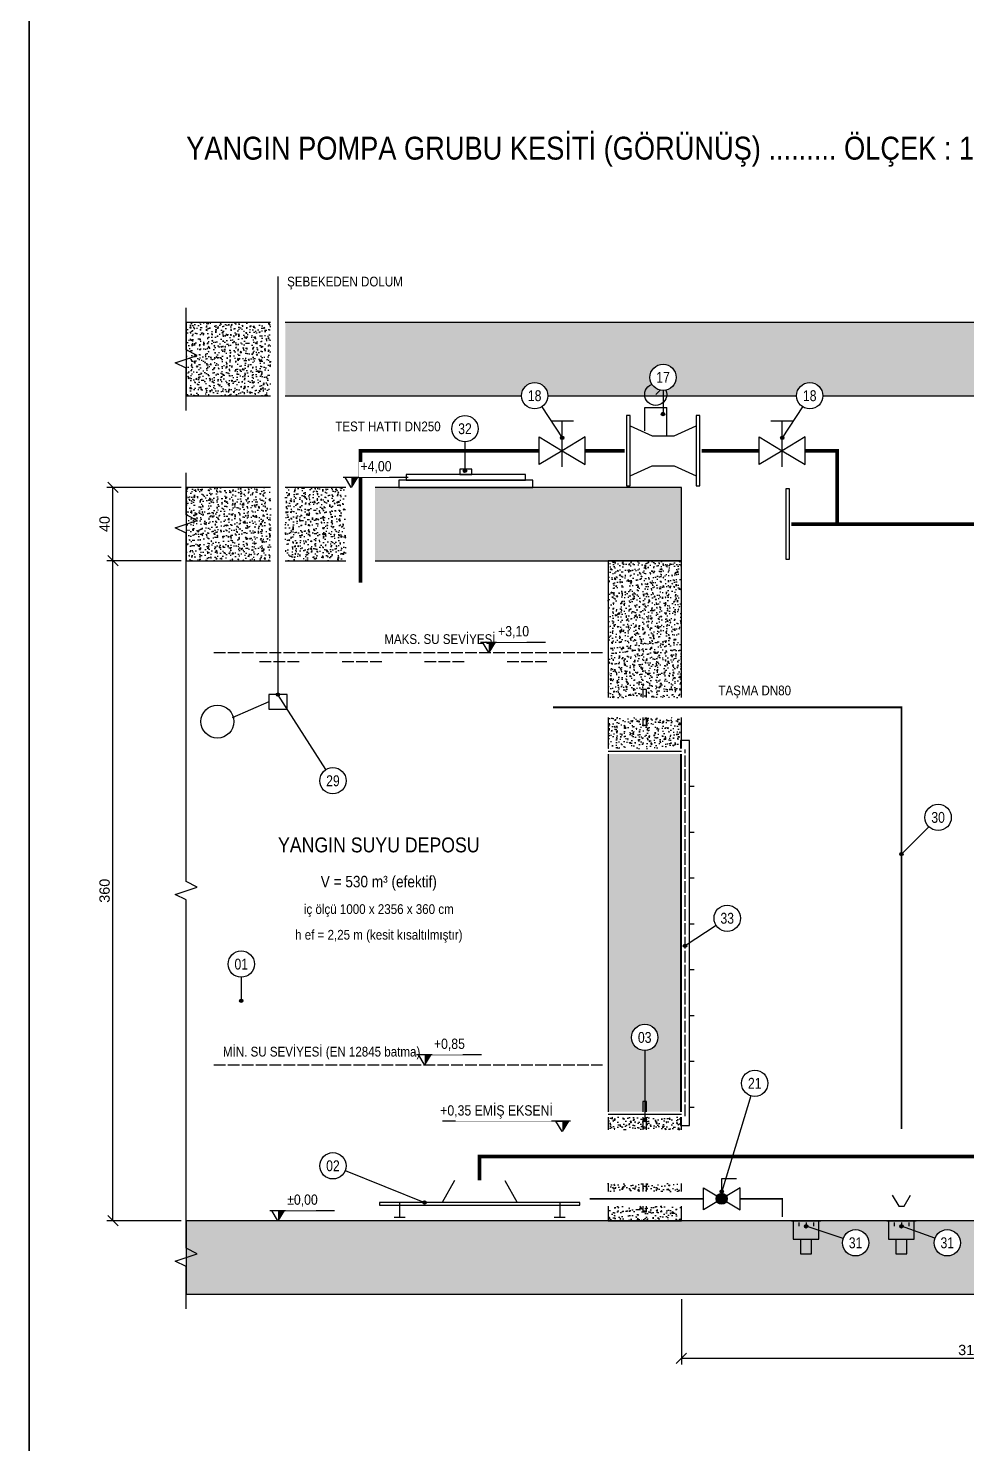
# Model space of a CAD drawing. Header units: centimetres. Extents: x 183171 to 202211, y -17274 to 19108.
# Drawn here: x 184107 to 186154, y -2118 to 970 of the extents above; entities that cross this region are included whole.
import ezdxf
from ezdxf.enums import TextEntityAlignment as Align

# ---------------------------------------------------------------- set-up
doc = ezdxf.new("R2010")
doc.units = ezdxf.units.CM
doc.header["$LTSCALE"] = 20
doc.linetypes.add('DASHED', pattern=[1.524, 1.27, -0.254])
for name, color, linetype in [('ROTAS-BASLIK', 2, 'Continuous'), ('ROTAS-BETON', 7, 'Continuous'), ('ROTAS-DRENAJ-BORU', 140, 'DASHED'), ('ROTAS-KOT', 2, 'Continuous'), ('ROTAS-MASKE', 7, 'Continuous'), ('ROTAS-NUMARA', 1, 'Continuous'), ('ROTAS-OLCU', 2, 'Continuous'), ('ROTAS-PAFTA', 7, 'CONTINUOUS'), ('ROTAS-POMPA-EKIPMAN', 4, 'Continuous'), ('ROTAS-POMPA-GIZLI', 4, 'DASHED'), ('ROTAS-SOGUKSU-BORU', 5, 'Continuous'), ('ROTAS-SU-SEVIYE', 5, 'DASHED'), ('ROTAS-TARAMA', 8, 'Continuous'), ('ROTAS-VANA', 1, 'Continuous'), ('ROTAS-YANGIN-BORU', 1, 'Continuous'), ('ROTAS-YAZI', 7, 'Continuous')]:
    doc.layers.add(name, color=color, linetype=linetype)
doc.styles.add('ROTAS', font='arial.ttf')
doc.dimstyles.new('ROTAS-OLCU', dxfattribs={"dimtxt": 5.625, "dimasz": 4.5, "dimexe": 3.375, "dimexo": 2.8125, "dimgap": 1.6875, "dimtad": 1, "dimdec": 0, "dimtxsty": 'ROTAS', "dimtsz": 2.8125, "dimcen": 2.5, "dimclrd": 2, "dimclre": 2, "dimclrt": 2, "dimazin": 3, "dimtfac": 1, "dimtmove": 0, "dimatfit": 3})
pattern_1 = [(50, (0, 0), (23.6111331, -2.0657055), [2.46888, -27.15768]), (355, (0, 0), (-4.5675474, 24.760967), [1.975104, -21.7262197]), (100.451445, (1.968, -0.172), (19.0435856, 22.6952606), [2.098225, -23.0804957]), (46.1842, (0, 6.584), (35.1318437, -5.4486857), [3.70332, -40.73652]), (96.635558, (2.928, 6.13), (30.767576, 32.066426), [3.147339, -34.620775]), (351.184151, (0, 6.584), (30.767576, 32.066426), [2.962652, -32.589181]), (21, (3.292, 4.938), (19.6492251, -13.2535697), [2.46888, -27.15768]), (326, (3.292, 4.938), (8.009543, 23.8707604), [1.975104, -21.726144]), (71.451445, (4.93, 3.833), (27.658768, 10.6171908), [2.098225, -23.080456]), (37.5, (0, 0), (0.40028298, 10.95833304), [0, -21.4627968, 0, -22.055328, 0, -21.80844]), (7.5, (0, 0), (8.65982826, 12.9834025), [0, -12.5748288, 0, -20.9690208, 0, -8.311896]), (-32.5, (-7.341, 0), (17.57254113, -0.74244522), [0, -8.2296, 0, -25.676352, 0, -34.070544]), (-42.5, (-10.633, 0), (19.1975419, 3.2952732), [0, -10.69848, 0, -17.0517312, 0, -24.195024])]

# ---------------------------------------------------------------- blocks, each defined once
blk = doc.blocks.new('ROTAS-SMB-KURESEL')
h = blk.add_hatch(color=256)
h.dxf.hatch_style = 1
h.paths.add_polyline_path([(3, 0), (2.85, 0.93), (2.43, 1.76), (1.76, 2.43), (0.93, 2.85), (0, 3), (-0.93, 2.85), (-1.76, 2.43), (-2.43, 1.76), (-2.85, 0.93), (-3, 0), (-2.85, -0.93), (-2.43, -1.76), (-1.76, -2.43), (-0.93, -2.85), (0, -3), (0.93, -2.85), (1.76, -2.43), (2.43, -1.76), (2.85, -0.93)])
for p, q in [((0, 3), (0, 11)), ((0, 11), (8, 11))]:
    blk.add_line(p, q)
for points in [[(-10, -6), (-10, 6), (0, 0)], [(10, -6), (10, 6), (0, 0)]]:
    blk.add_lwpolyline(points, close=True)
blk.add_circle((0, 0), 3)
blk = doc.blocks.new('ROTAS-SMB-KELEBEK')
for p, q in [((-5, 13), (5, 13)), ((0, 7), (0, 13)), ((0, -7), (0, 7))]:
    blk.add_line(p, q)
for points in [[(-10, -6), (-10, 6), (0, 0)], [(10, -6), (10, 6), (0, 0)]]:
    blk.add_lwpolyline(points, close=True)
blk = doc.blocks.new('_OBLIQUE')
at = {"color": 0, "linetype": 'BYBLOCK'}
blk.add_line((-0.5, -0.5), (0.5, 0.5), dxfattribs=at)
blk = doc.blocks.new('*D8')
at = {"color": 2}
for p, q in [((184440.2, -191.7), (184278, -191.7)), ((184291.5, -1631.7), (184291.5, -191.7)), ((184440.2, -1631.7), (184278, -1631.7))]:
    blk.add_line(p, q, dxfattribs=at)
at = {"layer": 'Defpoints'}
for p in [(184451.5, -191.7), (184291.5, -1631.7), (184451.5, -1631.7)]:
    blk.add_point(p, dxfattribs=at)
at = {"layer": 'ROTAS-OLCU', "color": 2, "xscale": 22.5, "yscale": 22.5, "zscale": 4, "rotation": 90}
for p in [(184291.5, -191.7), (184291.5, -1631.7)]:
    blk.add_blockref('_OBLIQUE', p, dxfattribs=at)
at = {"layer": 'ROTAS-OLCU', "color": 2, "insert": (184273.5, -911.7), "char_height": 22.5, "attachment_point": 5, "rotation": 90, "style": 'ROTAS'}
blk.add_mtext('360', dxfattribs=at)
blk = doc.blocks.new('*D9')
at = {"color": 2}
for p, q in [((184440.2, -31.7), (184278, -31.7)), ((184291.5, -191.7), (184291.5, -31.7)), ((184440.2, -191.7), (184278, -191.7))]:
    blk.add_line(p, q, dxfattribs=at)
at = {"layer": 'Defpoints'}
for p in [(184451.5, -31.7), (184291.5, -191.7), (184451.5, -191.7)]:
    blk.add_point(p, dxfattribs=at)
at = {"layer": 'ROTAS-OLCU', "color": 2, "xscale": 22.5, "yscale": 22.5, "zscale": 4, "rotation": 90}
for p in [(184291.5, -31.7), (184291.5, -191.7)]:
    blk.add_blockref('_OBLIQUE', p, dxfattribs=at)
at = {"layer": 'ROTAS-OLCU', "color": 2, "insert": (184273.5, -111.7), "char_height": 22.5, "attachment_point": 5, "rotation": 90, "style": 'ROTAS'}
blk.add_mtext('40', dxfattribs=at)
blk = doc.blocks.new('*D11')
at = {"color": 2}
for p, q in [((185531.5, -1802.9), (185531.5, -1945.2)), ((186791.5, -1802.9), (186791.5, -1945.2)), ((185531.5, -1931.7), (186791.5, -1931.7))]:
    blk.add_line(p, q, dxfattribs=at)
at = {"layer": 'Defpoints'}
for p in [(185531.5, -1791.7), (186791.5, -1791.7), (185531.5, -1931.7)]:
    blk.add_point(p, dxfattribs=at)
at = {"layer": 'ROTAS-OLCU', "color": 2, "xscale": 22.5, "yscale": 22.5, "zscale": 4}
for p in [(185531.5, -1931.7), (186791.5, -1931.7)]:
    blk.add_blockref('_OBLIQUE', p, dxfattribs=at)
at = {"layer": 'ROTAS-OLCU', "color": 2, "insert": (186161.5, -1913.7), "char_height": 22.5, "attachment_point": 5, "style": 'ROTAS'}
blk.add_mtext('315', dxfattribs=at)

msp = doc.modelspace()

# ---------------------------------------------------------------- hatches: boundary and pattern name
at = {"layer": 'ROTAS-KOT'}
h = msp.add_hatch(color=256, dxfattribs=at)
h.dxf.hatch_style = 1
h.paths.add_polyline_path([(184811.5, -31.7), (184811.5, -9.2), (184825, -9.2)])
h = msp.add_hatch(color=256, dxfattribs=at)
h.dxf.hatch_style = 1
h.paths.add_polyline_path([(185111.5, -391.7), (185111.5, -369.2), (185125, -369.2)])
h = msp.add_hatch(color=256, dxfattribs=at)
h.dxf.hatch_style = 1
h.paths.add_polyline_path([(184971.5, -1291.7), (184971.5, -1269.2), (184985, -1269.2)])
h = msp.add_hatch(color=256, dxfattribs=at)
h.dxf.hatch_style = 1
h.paths.add_polyline_path([(185271.5, -1437.1), (185271.5, -1414.6), (185285, -1414.6)])
h = msp.add_hatch(color=256, dxfattribs=at)
h.dxf.hatch_style = 1
h.paths.add_polyline_path([(184651.5, -1631.7), (184651.5, -1609.2), (184665, -1609.2)])
at = {"layer": 'ROTAS-NUMARA'}
h = msp.add_hatch(color=256, dxfattribs=at)
h.dxf.hatch_style = 1
h.paths.add_polyline_path([(185495.2, 128.3), (185494.7, 130.2), (185493.3, 131.6), (185491.5, 132.1), (185489.6, 131.6), (185488.2, 130.2), (185487.7, 128.3), (185488.2, 126.5), (185489.6, 125.1), (185491.5, 124.6), (185493.3, 125.1), (185494.7, 126.5)])
h = msp.add_hatch(color=256, dxfattribs=at)
h.dxf.hatch_style = 1
h.paths.add_polyline_path([(185275.2, 76.3), (185274.7, 78.2), (185273.3, 79.6), (185271.5, 80.1), (185269.6, 79.6), (185268.2, 78.2), (185267.7, 76.3), (185268.2, 74.5), (185269.6, 73.1), (185271.5, 72.6), (185273.3, 73.1), (185274.7, 74.5)])
h = msp.add_hatch(color=256, dxfattribs=at)
h.dxf.hatch_style = 1
h.paths.add_polyline_path([(185755.2, 76.3), (185754.7, 78.2), (185753.3, 79.6), (185751.5, 80.1), (185749.6, 79.6), (185748.2, 78.2), (185747.7, 76.3), (185748.2, 74.5), (185749.6, 73.1), (185751.5, 72.6), (185753.3, 73.1), (185754.7, 74.5)])
h = msp.add_hatch(color=256, dxfattribs=at)
h.dxf.hatch_style = 1
h.paths.add_polyline_path([(185063.2, 4.3), (185062.7, 6.2), (185061.3, 7.6), (185059.5, 8.1), (185057.6, 7.6), (185056.2, 6.2), (185055.7, 4.3), (185056.2, 2.5), (185057.6, 1.1), (185059.5, 0.6), (185061.3, 1.1), (185062.7, 2.5)])
h = msp.add_hatch(color=256, dxfattribs=at)
h.dxf.hatch_style = 1
h.paths.add_polyline_path([(184655.2, -483.7), (184654.7, -481.8), (184653.3, -480.4), (184651.5, -479.9), (184649.6, -480.4), (184648.2, -481.8), (184647.7, -483.7), (184648.2, -485.5), (184649.6, -486.9), (184651.5, -487.4), (184653.3, -486.9), (184654.7, -485.5)])
h = msp.add_hatch(color=256, dxfattribs=at)
h.dxf.hatch_style = 1
h.paths.add_polyline_path([(186015.2, -831.7), (186014.7, -829.8), (186013.3, -828.4), (186011.5, -827.9), (186009.6, -828.4), (186008.2, -829.8), (186007.7, -831.7), (186008.2, -833.5), (186009.6, -834.9), (186011.5, -835.4), (186013.3, -834.9), (186014.7, -833.5)])
h = msp.add_hatch(color=256, dxfattribs=at)
h.dxf.hatch_style = 1
h.paths.add_polyline_path([(185543.2, -1031.7), (185542.7, -1029.8), (185541.3, -1028.4), (185539.5, -1027.9), (185537.6, -1028.4), (185536.2, -1029.8), (185535.7, -1031.7), (185536.2, -1033.5), (185537.6, -1034.9), (185539.5, -1035.4), (185541.3, -1034.9), (185542.7, -1033.5)])
h = msp.add_hatch(color=256, dxfattribs=at)
h.dxf.hatch_style = 1
h.paths.add_polyline_path([(184575.2, -1151.7), (184574.7, -1149.8), (184573.3, -1148.4), (184571.5, -1147.9), (184569.6, -1148.4), (184568.2, -1149.8), (184567.7, -1151.7), (184568.2, -1153.5), (184569.6, -1154.9), (184571.5, -1155.4), (184573.3, -1154.9), (184574.7, -1153.5)])
h = msp.add_hatch(color=256, dxfattribs=at)
h.dxf.hatch_style = 1
h.paths.add_polyline_path([(185455.2, -1411.7), (185454.7, -1409.8), (185453.3, -1408.4), (185451.5, -1407.9), (185449.6, -1408.4), (185448.2, -1409.8), (185447.7, -1411.7), (185448.2, -1413.5), (185449.6, -1414.9), (185451.5, -1415.4), (185453.3, -1414.9), (185454.7, -1413.5)])
h = msp.add_hatch(color=256, dxfattribs=at)
h.dxf.hatch_style = 1
h.paths.add_polyline_path([(185623.2, -1567.7), (185622.7, -1565.8), (185621.3, -1564.4), (185619.5, -1563.9), (185617.6, -1564.4), (185616.2, -1565.8), (185615.7, -1567.7), (185616.2, -1569.5), (185617.6, -1570.9), (185619.5, -1571.4), (185621.3, -1570.9), (185622.7, -1569.5)])
h = msp.add_hatch(color=256, dxfattribs=at)
h.dxf.hatch_style = 1
h.paths.add_polyline_path([(184975.2, -1591.7), (184974.7, -1589.8), (184973.3, -1588.4), (184971.5, -1587.9), (184969.6, -1588.4), (184968.2, -1589.8), (184967.7, -1591.7), (184968.2, -1593.5), (184969.6, -1594.9), (184971.5, -1595.4), (184973.3, -1594.9), (184974.7, -1593.5)])
h = msp.add_hatch(color=256, dxfattribs=at)
h.dxf.hatch_style = 1
h.paths.add_polyline_path([(185807.2, -1643.7), (185806.7, -1641.8), (185805.3, -1640.4), (185803.5, -1639.9), (185801.6, -1640.4), (185800.2, -1641.8), (185799.7, -1643.7), (185800.2, -1645.5), (185801.6, -1646.9), (185803.5, -1647.4), (185805.3, -1646.9), (185806.7, -1645.5)])
h = msp.add_hatch(color=256, dxfattribs=at)
h.dxf.hatch_style = 1
h.paths.add_polyline_path([(186015.2, -1643.7), (186014.7, -1641.8), (186013.3, -1640.4), (186011.5, -1639.9), (186009.6, -1640.4), (186008.2, -1641.8), (186007.7, -1643.7), (186008.2, -1645.5), (186009.6, -1646.9), (186011.5, -1647.4), (186013.3, -1646.9), (186014.7, -1645.5)])
at = {"layer": 'ROTAS-TARAMA'}
h = msp.add_hatch(dxfattribs=at)
h.set_pattern_fill('AR-CONC', scale=1.2)
h.set_pattern_definition(pattern_1)
h.paths.add_polyline_path([(184451.5, 168.3), (184451.5, 328.3), (184635.5, 328.3), (184635.5, 168.3)])
h = msp.add_hatch(dxfattribs=at)
h.set_pattern_fill('AR-CONC', scale=1.2)
h.set_pattern_definition(pattern_1)
h.paths.add_polyline_path([(184667.5, 168.3), (184667.5, 328.3), (189347.5, 328.3), (189347.5, 168.3)])
h = msp.add_hatch(dxfattribs=at)
h.set_pattern_fill('AR-CONC', scale=1.2)
h.set_pattern_definition(pattern_1)
h.paths.add_polyline_path([(184451.5, -191.7), (184451.5, -31.7), (184635.5, -31.7), (184635.5, -191.7)])
h = msp.add_hatch(dxfattribs=at)
h.set_pattern_fill('AR-CONC', scale=1.2)
h.set_pattern_definition(pattern_1)
h.paths.add_polyline_path([(184667.5, -191.7), (184667.5, -31.7), (184799.5, -31.7), (184799.5, -191.7)])
h = msp.add_hatch(dxfattribs=at)
h.set_pattern_fill('AR-CONC', scale=1.2)
h.set_pattern_definition(pattern_1)
h.paths.add_polyline_path([(185531.5, -31.7), (185531.5, -191.7), (184863.5, -191.7), (184863.5, -31.7)])
h = msp.add_hatch(dxfattribs=at)
h.set_pattern_fill('AR-CONC', scale=1.2)
h.set_pattern_definition(pattern_1)
h.paths.add_polyline_path([(185371.5, -191.7), (185531.5, -191.7), (185531.5, -489.9), (185371.5, -489.9)])
h = msp.add_hatch(dxfattribs=at)
h.set_pattern_fill('AR-CONC', scale=1.2)
h.set_pattern_definition(pattern_1)
h.paths.add_polyline_path([(185531.5, -601.7), (185371.5, -601.7), (185371.5, -533.4), (185531.5, -533.4)])
h = msp.add_hatch(dxfattribs=at)
h.set_pattern_fill('AR-CONC', scale=1.2)
h.set_pattern_definition(pattern_1)
h.paths.add_polyline_path([(185531.5, -1393.7), (185371.5, -1393.7), (185371.5, -613.7), (185531.5, -613.7)])
h = msp.add_hatch(dxfattribs=at)
h.set_pattern_fill('AR-CONC', scale=1.2)
h.set_pattern_definition(pattern_1)
h.paths.add_polyline_path([(185531.5, -1433.1), (185371.5, -1433.1), (185371.5, -1405.7), (185531.5, -1405.7)])
h = msp.add_hatch(dxfattribs=at)
h.set_pattern_fill('AR-CONC', scale=1.2)
h.set_pattern_definition(pattern_1)
h.paths.add_polyline_path([(185531.5, -1567.6), (185371.5, -1567.6), (185371.5, -1550.3), (185531.5, -1550.3)])
h = msp.add_hatch(dxfattribs=at)
h.set_pattern_fill('AR-CONC', scale=1.2)
h.set_pattern_definition(pattern_1)
h.paths.add_polyline_path([(185531.5, -1631.7), (185371.5, -1631.7), (185371.5, -1599.7), (185531.5, -1599.7)])
h = msp.add_hatch(dxfattribs=at)
h.set_pattern_fill('AR-CONC', scale=1.2)
h.set_pattern_definition(pattern_1)
h.paths.add_polyline_path([(184451.5, -1791.7), (191071.5, -1791.7), (191071.5, -1631.7), (184451.5, -1631.7)])

# ---------------------------------------------------------------- linework, layer by layer
at = {"layer": 'ROTAS-BETON'}
for points in [[(184451.5, 136.3), (184451.5, 228.3), (184427.5, 240.3), (184475.5, 256.3), (184451.5, 268.3), (184451.5, 360.3)], [(184635.5, 328.3), (184451.5, 328.3), (184451.5, 168.3)], [(189347.5, 328.3), (184667.5, 328.3)], [(184451.5, 168.3), (184635.5, 168.3)], [(184667.5, 168.3), (189347.5, 168.3)], [(184451.5, -223.7), (184451.5, -131.7), (184427.5, -119.7), (184475.5, -103.7), (184451.5, -91.7), (184451.5, 0.3)], [(184635.5, -31.7), (184451.5, -31.7), (184451.5, -191.7)], [(184799.5, -31.7), (184667.5, -31.7)], [(184863.5, -191.7), (185531.5, -191.7), (185531.5, -31.7), (184863.5, -31.7)], [(184451.5, -191.7), (184635.5, -191.7)], [(184667.5, -191.7), (184799.5, -191.7)], [(185531.5, -489.9), (185531.5, -191.7), (185371.5, -191.7), (185371.5, -489.9)], [(184451.5, -1599.7), (184451.5, -931.7), (184427.5, -919.7), (184475.5, -903.7), (184451.5, -891.7), (184451.5, -223.7)], [(185371.5, -533.4), (185371.5, -601.7)], [(185531.5, -601.7), (185531.5, -533.4)], [(185371.5, -613.7), (185371.5, -1393.7)], [(185531.5, -1393.7), (185531.5, -613.7)], [(185371.5, -1405.7), (185371.5, -1433.1)], [(185531.5, -1433.1), (185531.5, -1405.7)], [(185371.5, -1550.3), (185371.5, -1567.6)], [(185531.5, -1567.6), (185531.5, -1550.3)], [(184451.5, -1823.7), (184451.5, -1731.7), (184427.5, -1719.7), (184475.5, -1703.7), (184451.5, -1691.7), (184451.5, -1599.7)], [(185371.5, -1631.7), (185531.5, -1631.7), (185531.5, -1599.7)], [(185371.5, -1599.7), (185371.5, -1631.7)]]:
    msp.add_lwpolyline(points, dxfattribs=at)
msp.add_lwpolyline([(184451.5, -1791.7), (191071.5, -1791.7), (191071.5, -1631.7), (184451.5, -1631.7)], close=True, dxfattribs=at)
at = {"layer": 'ROTAS-DRENAJ-BORU'}
for points, const_width in [([(185251.5, -511.7), (186011.5, -511.7), (186011.5, -1431.1)], 4), ([(185331.5, -1583.7), (185579.5, -1583.7)], 3.2), ([(185659.5, -1583.7), (185751.5, -1583.7), (185751.5, -1623.7)], 3.2)]:
    msp.add_lwpolyline(points, dxfattribs=dict(at, const_width=const_width))
at = {"layer": 'ROTAS-KOT'}
for points in [[(184793.5, -9.2), (184935.2, -9.2)], [(185093.5, -369.2), (185235.2, -369.2)], [(184953.5, -1269.2), (185095.2, -1269.2)], [(185289.5, -1414.6), (185010.2, -1414.6)], [(184633.5, -1609.2), (184775.2, -1609.2)]]:
    msp.add_lwpolyline(points, dxfattribs=at)
for points in [[(184811.5, -31.7), (184798, -9.2), (184825, -9.2)], [(185111.5, -391.7), (185098, -369.2), (185125, -369.2)], [(184971.5, -1291.7), (184958, -1269.2), (184985, -1269.2)], [(185271.5, -1437.1), (185258, -1414.6), (185285, -1414.6)], [(184651.5, -1631.7), (184638, -1609.2), (184665, -1609.2)]]:
    msp.add_lwpolyline(points, close=True, dxfattribs=at)
at = {"layer": 'ROTAS-NUMARA'}
for p, q in [((185491.5, 179.6), (185491.5, 128.3)), ((185227.2, 144.3), (185271.5, 76.3)), ((185795.8, 144.3), (185751.5, 76.3)), ((185059.5, 67.6), (185059.5, 4.3)), ((184756, -647.4), (184651.5, -483.7)), ((186071.1, -772), (186011.5, -831.7)), ((185607.4, -987.4), (185539.5, -1031.7)), ((184571.5, -1100.4), (184571.5, -1151.7)), ((185451.5, -1260.4), (185451.5, -1411.7)), ((185683.1, -1359.2), (185619.5, -1567.7)), ((184798.2, -1522.3), (184971.5, -1591.7)), ((185884.2, -1670.6), (185803.5, -1643.7)), ((186084.4, -1669.9), (186011.5, -1643.7))]:
    msp.add_line(p, q, dxfattribs=at)
for centre in [(185491.5, 128.3), (185271.5, 76.3), (185751.5, 76.3), (185059.5, 4.3), (184651.5, -483.7), (186011.5, -831.7), (185539.5, -1031.7), (184571.5, -1151.7), (185451.5, -1411.7), (185619.5, -1567.7), (184971.5, -1591.7), (185803.5, -1643.7), (186011.5, -1643.7)]:
    msp.add_circle(centre, 3.75, dxfattribs=at)
at = {"layer": 'ROTAS-POMPA-EKIPMAN'}
for points in [[(185475.5, 170.9), (185489.5, 184.9)], [(185451.5, 92), (185451.5, 142.9)], [(185451.5, 142.9), (185499.5, 142.9)], [(185499.5, 81.1), (185499.5, 142.9)], [(185419.5, 102.9), (185467.5, 81.1), (185515.5, 81.1), (185563.5, 102.9)], [(185419.5, -6.3), (185467.5, 15.6), (185515.5, 15.6), (185563.5, -6.3)], [(185455.5, -489.9), (185455.5, -472.5), (185447.5, -472.5), (185447.5, -489.9)], [(184631.5, -499.7), (184551.5, -534.7)], [(185447.5, -550.8), (185455.5, -550.8), (185455.5, -533.4)], [(185447.5, -533.4), (185447.5, -550.8)], [(185529.5, -1423.7), (185549.5, -1423.7), (185549.5, -583.7), (185529.5, -583.7), (185529.5, -601.7)], [(185531.5, -607.7), (185371.5, -607.7)], [(185529.5, -613.7), (185529.5, -1393.7)], [(185549.5, -683.7), (185559.5, -683.7)], [(185549.5, -783.7), (185559.5, -783.7)], [(185549.5, -883.7), (185559.5, -883.7)], [(185549.5, -983.7), (185559.5, -983.7)], [(185549.5, -1083.7), (185559.5, -1083.7)], [(185549.5, -1183.7), (185559.5, -1183.7)], [(185549.5, -1283.7), (185559.5, -1283.7)], [(185455.5, -1393.7), (185455.5, -1371.5), (185447.5, -1371.5), (185447.5, -1393.7)], [(185549.5, -1383.7), (185559.5, -1383.7)], [(185531.5, -1399.7), (185371.5, -1399.7)], [(185447.5, -1405.7), (185447.5, -1433.1)], [(185455.5, -1433.1), (185455.5, -1405.7)], [(185529.5, -1405.7), (185529.5, -1423.7)], [(185036.9, -1543.7), (185009.6, -1591.7)], [(185146.1, -1543.7), (185173.4, -1591.7)], [(185447.5, -1550.3), (185447.5, -1567.6)], [(185455.5, -1567.6), (185455.5, -1557.1), (185447.5, -1557.1), (185447.5, -1567.6)], [(185455.5, -1567.6), (185455.5, -1550.3)], [(184916.7, -1591.7), (184916.7, -1623.7)], [(185266.2, -1591.7), (185266.2, -1623.7)], [(185447.5, -1611.8), (185455.5, -1611.8), (185455.5, -1599.7)], [(185447.5, -1599.7), (185447.5, -1611.8)], [(185447.5, -1610.2), (185455.5, -1610.2), (185455.5, -1599.7)], [(185447.5, -1599.7), (185447.5, -1610.2)], [(185991.5, -1575.7), (186005.5, -1599.7), (186017.5, -1599.7), (186031.5, -1575.7)], [(184904.7, -1623.7), (184928.7, -1623.7)], [(185254.2, -1623.7), (185278.2, -1623.7)], [(185771.5, -1631.7), (185835.5, -1631.7)], [(185775.5, -1631.7), (185775.5, -1671.7), (185831.5, -1671.7), (185831.5, -1631.7)], [(185787.5, -1635.7), (185787.5, -1643.7)], [(185803.5, -1635.7), (185803.5, -1643.7)], [(185819.5, -1635.7), (185819.5, -1643.7)], [(185979.5, -1631.7), (186043.5, -1631.7)], [(185983.5, -1631.7), (185983.5, -1671.7), (186039.5, -1671.7), (186039.5, -1631.7)], [(185995.5, -1635.7), (185995.5, -1643.7)], [(186011.5, -1635.7), (186011.5, -1643.7)], [(186027.5, -1635.7), (186027.5, -1643.7)], [(185791.5, -1671.7), (185791.5, -1703.7), (185815.5, -1703.7), (185815.5, -1671.7)], [(185999.5, -1671.7), (185999.5, -1703.7), (186023.5, -1703.7), (186023.5, -1671.7)]]:
    msp.add_lwpolyline(points, dxfattribs=at)
for points in [[(185411.5, -28.1), (185419.5, -28.1), (185419.5, 124.8), (185411.5, 124.8)], [(185563.5, -28.1), (185571.5, -28.1), (185571.5, 124.8), (185563.5, 124.8)], [(185048.5, -3.7), (185074.5, -3.7), (185074.5, 8.3), (185048.5, 8.3)], [(184915.5, -31.7), (185207.5, -31.7), (185207.5, -15.7), (184915.5, -15.7)], [(184931.5, -15.7), (185191.5, -15.7), (185191.5, -3.7), (184931.5, -3.7)], [(185759.5, -188.1), (185767.5, -188.1), (185767.5, -35.2), (185759.5, -35.2)], [(184631.5, -515.7), (184671.5, -515.7), (184671.5, -483.7), (184631.5, -483.7)], [(184873.1, -1597.7), (185309.9, -1597.7), (185309.9, -1591.7), (184873.1, -1591.7)]]:
    msp.add_lwpolyline(points, close=True, dxfattribs=at)
for centre, radius in [((185475.5, 170.9), 24), ((184519.5, -542.7), 36)]:
    msp.add_circle(centre, radius, dxfattribs=at)
at = {"layer": 'ROTAS-POMPA-GIZLI'}
msp.add_lwpolyline([(185539.5, -1403.7), (185539.5, -603.7)], dxfattribs=at)
at = {"layer": 'ROTAS-SOGUKSU-BORU'}
msp.add_lwpolyline([(184651.5, 428.3), (184651.5, -483.7)], dxfattribs=at)
at = {"layer": 'ROTAS-SU-SEVIYE'}
for points in [[(184511.5, -391.7), (185359.5, -391.7)], [(184611.5, -411.7), (184699.5, -411.7)], [(184791.5, -411.7), (184879.5, -411.7)], [(184971.5, -411.7), (185059.5, -411.7)], [(185151.5, -411.7), (185239.5, -411.7)], [(184511.5, -1291.7), (185359.5, -1291.7)]]:
    msp.add_lwpolyline(points, dxfattribs=at)
at = {"layer": 'ROTAS-YANGIN-BORU', "const_width": 8}
for points in [[(185221.5, 48.3), (184831.5, 48.3), (184831.5, -239.7)], [(185407.5, 48.3), (185321.5, 48.3)], [(185701.5, 48.3), (185575.5, 48.3)], [(185871.5, -111.7), (185871.5, 48.3), (185801.5, 48.3)], [(185771.5, -111.7), (189371.5, -111.7), (189371.5, -41.7)], [(185531.5, -1491.7), (185091.5, -1491.7), (185091.5, -1543.7)], [(185531.5, -1491.7), (188055.5, -1491.7)]]:
    msp.add_lwpolyline(points, dxfattribs=at)

# ---------------------------------------------------------------- block references
at = {"layer": 'ROTAS-VANA', "zscale": 4}
for name, p, xscale, yscale in [('ROTAS-SMB-KELEBEK', (185271.5, 48.3), 5, 5), ('ROTAS-SMB-KELEBEK', (185751.5, 48.3), 5, 5), ('ROTAS-SMB-KURESEL', (185619.5, -1583.7), 4, 4)]:
    msp.add_blockref(name, p, dxfattribs=dict(at, xscale=xscale, yscale=yscale))

# ---------------------------------------------------------------- texts
at = {"layer": 'ROTAS-BASLIK', "style": 'ROTAS', "width": 0.85}
msp.add_text('YANGIN POMPA GRUBU KESİTİ (GÖRÜNÜŞ) ......... ÖLÇEK : 1/25', height=50, dxfattribs=at).set_placement((184451.5, 668.3), align=Align.BOTTOM_LEFT)

# ---------------------------------------------------------------- dimensions: what is measured, and where the dimension line sits
at = {"layer": 'ROTAS-OLCU'}
for base, p1, p2, picture, middle in [((184291.5, -191.7), (184451.5, -191.7), (184451.5, -31.7), '*D9', (184273.5, -111.7)), ((184291.5, -1631.7), (184451.5, -1631.7), (184451.5, -191.7), '*D8', (184273.5, -911.7))]:
    dim = msp.add_linear_dim(base=base, p1=p1, p2=p2, angle=90, dimstyle='ROTAS-OLCU', dxfattribs=at)
    dim.commit()
    dim.dimension.update_dxf_attribs({"geometry": picture, "text_midpoint": middle})
dim = msp.add_linear_dim(base=(185531.5, -1931.7), p1=(185531.5, -1791.7), p2=(186791.5, -1791.7), dimstyle='ROTAS-OLCU', dxfattribs=at)
dim.commit()
dim.dimension.update_dxf_attribs({"geometry": '*D11', "text_midpoint": (186161.5, -1913.7)})

# ---------------------------------------------------------------- wipeouts: each hides what was drawn before it
for points in [[(184668.3, 395), (184842.6, 395), (184842.6, 425.8), (184668.3, 425.8)], [(184795.5, 79), (184981, 79), (184981, 109.8), (184795.5, 109.8)], [(184707.6, -836), (185025.6, -836), (185025.6, -788.9), (184707.6, -788.9)], [(184732.2, -910.4), (185003.2, -910.4), (185003.2, -874.2), (184732.2, -874.2)], [(184708.3, -967.6), (185028.2, -967.6), (185028.2, -936.8), (184708.3, -936.8)], [(184663.5, -1023.6), (185073, -1023.6), (185073, -992.8), (184663.5, -992.8)]]:
    msp.add_wipeout(points).dxf.layer = 'ROTAS-MASKE'

# ---------------------------------------------------------------- next in the draw order: texts
at = {"layer": 'ROTAS-BASLIK', "style": 'ROTAS', "width": 0.85}
msp.add_text('YANGIN SUYU DEPOSU', height=32.5, dxfattribs=at).set_placement((184871.5, -811.7), align=Align.MIDDLE_CENTER)
at = {"layer": 'ROTAS-SOGUKSU-BORU', "style": 'ROTAS', "width": 0.85}
msp.add_text('ŞEBEKEDEN DOLUM', height=21.25, dxfattribs=at).set_placement((184671.5, 400.3), align=Align.BOTTOM_LEFT)
at = {"layer": 'ROTAS-YANGIN-BORU', "style": 'ROTAS', "width": 0.85}
msp.add_text('TEST HATTI DN250', height=21.25, dxfattribs=at).set_placement((184891.5, 84.3), align=Align.BOTTOM_CENTER)
at = {"layer": 'ROTAS-YAZI', "style": 'ROTAS', "width": 0.85}
for s, height, p in [('V = 530 m³ (efektif)', 25, (184871.5, -891.7)), ('iç ölçü 1000 x 2356 x 360 cm', 21.25, (184871.5, -951.7)), ('h ef = 2,25 m (kesit kısaltılmıştır)', 21.25, (184871.5, -1007.7))]:
    msp.add_text(s, height=height, dxfattribs=at).set_placement(p, align=Align.MIDDLE_CENTER)

# ---------------------------------------------------------------- next in the draw order: wipeouts: each hides what was drawn before it
for points in [[(185520.2, 208.3), (185519.2, 215.8), (185516.4, 222.7), (185511.8, 228.7), (185505.8, 233.2), (185498.9, 236.1), (185491.5, 237.1), (185484, 236.1), (185477.1, 233.2), (185471.1, 228.7), (185466.6, 222.7), (185463.7, 215.8), (185462.7, 208.3), (185463.7, 200.9), (185466.6, 194), (185471.1, 188), (185477.1, 183.4), (185484, 180.6), (185491.5, 179.6), (185498.9, 180.6), (185505.8, 183.4), (185511.8, 188), (185516.4, 194), (185519.2, 200.9)], [(185240.2, 168.3), (185239.2, 175.8), (185236.4, 182.7), (185231.8, 188.7), (185225.8, 193.2), (185218.9, 196.1), (185211.5, 197.1), (185204, 196.1), (185197.1, 193.2), (185191.1, 188.7), (185186.6, 182.7), (185183.7, 175.8), (185182.7, 168.3), (185183.7, 160.9), (185186.6, 154), (185191.1, 148), (185197.1, 143.4), (185204, 140.6), (185211.5, 139.6), (185218.9, 140.6), (185225.8, 143.4), (185231.8, 148), (185236.4, 154), (185239.2, 160.9)], [(185840.2, 168.3), (185839.2, 175.8), (185836.4, 182.7), (185831.8, 188.7), (185825.8, 193.2), (185818.9, 196.1), (185811.5, 197.1), (185804, 196.1), (185797.1, 193.2), (185791.1, 188.7), (185786.6, 182.7), (185783.7, 175.8), (185782.7, 168.3), (185783.7, 160.9), (185786.6, 154), (185791.1, 148), (185797.1, 143.4), (185804, 140.6), (185811.5, 139.6), (185818.9, 140.6), (185825.8, 143.4), (185831.8, 148), (185836.4, 154), (185839.2, 160.9)], [(185088.2, 96.3), (185087.2, 103.8), (185084.4, 110.7), (185079.8, 116.7), (185073.8, 121.2), (185066.9, 124.1), (185059.5, 125.1), (185052, 124.1), (185045.1, 121.2), (185039.1, 116.7), (185034.6, 110.7), (185031.7, 103.8), (185030.7, 96.3), (185031.7, 88.9), (185034.6, 82), (185039.1, 76), (185045.1, 71.4), (185052, 68.6), (185059.5, 67.6), (185066.9, 68.6), (185073.8, 71.4), (185079.8, 76), (185084.4, 82), (185087.2, 88.9)], [(184828.3, -9.2), (184894.4, -9.2), (184894.4, 23.5), (184828.3, 23.5)], [(185128.3, -369.2), (185194.4, -369.2), (185194.4, -336.5), (185128.3, -336.5)], [(184880.3, -385), (185077, -385), (185077, -354.2), (184880.3, -354.2)], [(185629.1, -497), (185747.5, -497), (185747.5, -466.2), (185629.1, -466.2)], [(184800.2, -671.7), (184799.2, -664.2), (184796.4, -657.3), (184791.8, -651.3), (184785.8, -646.8), (184778.9, -643.9), (184771.5, -642.9), (184764, -643.9), (184757.1, -646.8), (184751.1, -651.3), (184746.6, -657.3), (184743.7, -664.2), (184742.7, -671.7), (184743.7, -679.1), (184746.6, -686), (184751.1, -692), (184757.1, -696.6), (184764, -699.4), (184771.5, -700.4), (184778.9, -699.4), (184785.8, -696.6), (184791.8, -692), (184796.4, -686), (184799.2, -679.1)], [(186120.2, -751.7), (186119.2, -744.2), (186116.4, -737.3), (186111.8, -731.3), (186105.8, -726.8), (186098.9, -723.9), (186091.5, -722.9), (186084, -723.9), (186077.1, -726.8), (186071.1, -731.3), (186066.6, -737.3), (186063.7, -744.2), (186062.7, -751.7), (186063.7, -759.1), (186066.6, -766), (186071.1, -772), (186077.1, -776.6), (186084, -779.4), (186091.5, -780.4), (186098.9, -779.4), (186105.8, -776.6), (186111.8, -772), (186116.4, -766), (186119.2, -759.1)], [(185660.2, -971.7), (185659.2, -964.2), (185656.4, -957.3), (185651.8, -951.3), (185645.8, -946.8), (185638.9, -943.9), (185631.5, -942.9), (185624, -943.9), (185617.1, -946.8), (185611.1, -951.3), (185606.6, -957.3), (185603.7, -964.2), (185602.7, -971.7), (185603.7, -979.1), (185606.6, -986), (185611.1, -992), (185617.1, -996.6), (185624, -999.4), (185631.5, -1000.4), (185638.9, -999.4), (185645.8, -996.6), (185651.8, -992), (185656.4, -986), (185659.2, -979.1)], [(184600.2, -1071.7), (184599.2, -1064.2), (184596.4, -1057.3), (184591.8, -1051.3), (184585.8, -1046.8), (184578.9, -1043.9), (184571.5, -1042.9), (184564, -1043.9), (184557.1, -1046.8), (184551.1, -1051.3), (184546.6, -1057.3), (184543.7, -1064.2), (184542.7, -1071.7), (184543.7, -1079.1), (184546.6, -1086), (184551.1, -1092), (184557.1, -1096.6), (184564, -1099.4), (184571.5, -1100.4), (184578.9, -1099.4), (184585.8, -1096.6), (184591.8, -1092), (184596.4, -1086), (184599.2, -1079.1)], [(185480.2, -1231.7), (185479.2, -1224.2), (185476.4, -1217.3), (185471.8, -1211.3), (185465.8, -1206.8), (185458.9, -1203.9), (185451.5, -1202.9), (185444, -1203.9), (185437.1, -1206.8), (185431.1, -1211.3), (185426.6, -1217.3), (185423.7, -1224.2), (185422.7, -1231.7), (185423.7, -1239.1), (185426.6, -1246), (185431.1, -1252), (185437.1, -1256.6), (185444, -1259.4), (185451.5, -1260.4), (185458.9, -1259.4), (185465.8, -1256.6), (185471.8, -1252), (185476.4, -1246), (185479.2, -1239.1)], [(184528.3, -1285), (184904.2, -1285), (184904.2, -1254.2), (184528.3, -1254.2)], [(184988.3, -1269.2), (185054.4, -1269.2), (185054.4, -1236.5), (184988.3, -1236.5)], [(185720.2, -1331.7), (185719.2, -1324.2), (185716.4, -1317.3), (185711.8, -1311.3), (185705.8, -1306.8), (185698.9, -1303.9), (185691.5, -1302.9), (185684, -1303.9), (185677.1, -1306.8), (185671.1, -1311.3), (185666.6, -1317.3), (185663.7, -1324.2), (185662.7, -1331.7), (185663.7, -1339.1), (185666.6, -1346), (185671.1, -1352), (185677.1, -1356.6), (185684, -1359.4), (185691.5, -1360.4), (185698.9, -1359.4), (185705.8, -1356.6), (185711.8, -1352), (185716.4, -1346), (185719.2, -1339.1)], [(185039.5, -1414.6), (185247.8, -1414.6), (185247.8, -1381.9), (185039.5, -1381.9)], [(184800.2, -1511.7), (184799.2, -1504.2), (184796.4, -1497.3), (184791.8, -1491.3), (184785.8, -1486.8), (184778.9, -1483.9), (184771.5, -1482.9), (184764, -1483.9), (184757.1, -1486.8), (184751.1, -1491.3), (184746.6, -1497.3), (184743.7, -1504.2), (184742.7, -1511.7), (184743.7, -1519.1), (184746.6, -1526), (184751.1, -1532), (184757.1, -1536.6), (184764, -1539.4), (184771.5, -1540.4), (184778.9, -1539.4), (184785.8, -1536.6), (184791.8, -1532), (184796.4, -1526), (184799.2, -1519.1)], [(184668.3, -1609.2), (184734.4, -1609.2), (184734.4, -1576.5), (184668.3, -1576.5)], [(185940.2, -1679.7), (185939.2, -1672.2), (185936.4, -1665.3), (185931.8, -1659.3), (185925.8, -1654.8), (185918.9, -1651.9), (185911.5, -1650.9), (185904, -1651.9), (185897.1, -1654.8), (185891.1, -1659.3), (185886.6, -1665.3), (185883.7, -1672.2), (185882.7, -1679.7), (185883.7, -1687.1), (185886.6, -1694), (185891.1, -1700), (185897.1, -1704.6), (185904, -1707.4), (185911.5, -1708.4), (185918.9, -1707.4), (185925.8, -1704.6), (185931.8, -1700), (185936.4, -1694), (185939.2, -1687.1)], [(186140.2, -1679.7), (186139.2, -1672.2), (186136.4, -1665.3), (186131.8, -1659.3), (186125.8, -1654.8), (186118.9, -1651.9), (186111.5, -1650.9), (186104, -1651.9), (186097.1, -1654.8), (186091.1, -1659.3), (186086.6, -1665.3), (186083.7, -1672.2), (186082.7, -1679.7), (186083.7, -1687.1), (186086.6, -1694), (186091.1, -1700), (186097.1, -1704.6), (186104, -1707.4), (186111.5, -1708.4), (186118.9, -1707.4), (186125.8, -1704.6), (186131.8, -1700), (186136.4, -1694), (186139.2, -1687.1)]]:
    msp.add_wipeout(points).dxf.layer = 'ROTAS-MASKE'

# ---------------------------------------------------------------- next in the draw order: linework, layer by layer
at = {"layer": 'ROTAS-NUMARA'}
for centre in [(185491.5, 208.3), (185211.5, 168.3), (185811.5, 168.3), (185059.5, 96.3), (184771.5, -671.7), (186091.5, -751.7), (185631.5, -971.7), (184571.5, -1071.7), (185451.5, -1231.7), (185691.5, -1331.7), (184771.5, -1511.7), (185911.5, -1679.7), (186111.5, -1679.7)]:
    msp.add_circle(centre, 28.7, dxfattribs=at)
at = {"layer": 'ROTAS-PAFTA', "const_width": 4}
msp.add_lwpolyline([(184109, -17272.4), (202209, -17272.4), (202209, 6856), (184109, 6856)], close=True, dxfattribs=at)

# ---------------------------------------------------------------- next in the draw order: texts
at = {"layer": 'ROTAS-DRENAJ-BORU', "style": 'ROTAS', "width": 0.85}
msp.add_text('TAŞMA DN80', height=21.25, dxfattribs=at).set_placement((185691.5, -491.7), align=Align.BOTTOM_CENTER)
at = {"layer": 'ROTAS-KOT', "style": 'ROTAS', "width": 0.85}
for s, p in [('+4,00', (184831.7, -3.5)), ('+3,10', (185131.7, -363.5)), ('+0,85', (184991.7, -1263.5)), ('±0,00', (184671.7, -1603.5))]:
    msp.add_text(s, height=22.5, dxfattribs=at).set_placement(p, align=Align.BOTTOM_LEFT)
msp.add_text('+0,35 EMİŞ EKSENİ', height=22.5, dxfattribs=at).set_placement((185251.2, -1408.9), align=Align.BOTTOM_RIGHT)
at = {"layer": 'ROTAS-NUMARA', "style": 'ROTAS', "width": 0.8}
for s, p in [('17', (185491.5, 208.3)), ('18', (185211.5, 168.3)), ('18', (185811.5, 168.3)), ('32', (185059.5, 96.3)), ('29', (184771.5, -671.7)), ('30', (186091.5, -751.7)), ('33', (185631.5, -971.7)), ('01', (184571.5, -1071.7)), ('03', (185451.5, -1231.7)), ('21', (185691.5, -1331.7)), ('02', (184771.5, -1511.7)), ('31', (185911.5, -1679.7)), ('31', (186111.5, -1679.7))]:
    msp.add_text(s, height=23.75, dxfattribs=at).set_placement(p, align=Align.MIDDLE_CENTER)
at = {"layer": 'ROTAS-SU-SEVIYE', "style": 'ROTAS', "width": 0.85}
for s, p in [('MAKS. SU SEVİYESİ', (184883.5, -379.7)), ('MİN. SU SEVİYESİ (EN 12845 batma)', (184531.5, -1279.7))]:
    msp.add_text(s, height=21.25, dxfattribs=at).set_placement(p, align=Align.BOTTOM_LEFT)

doc.saveas('drawing.dxf')
